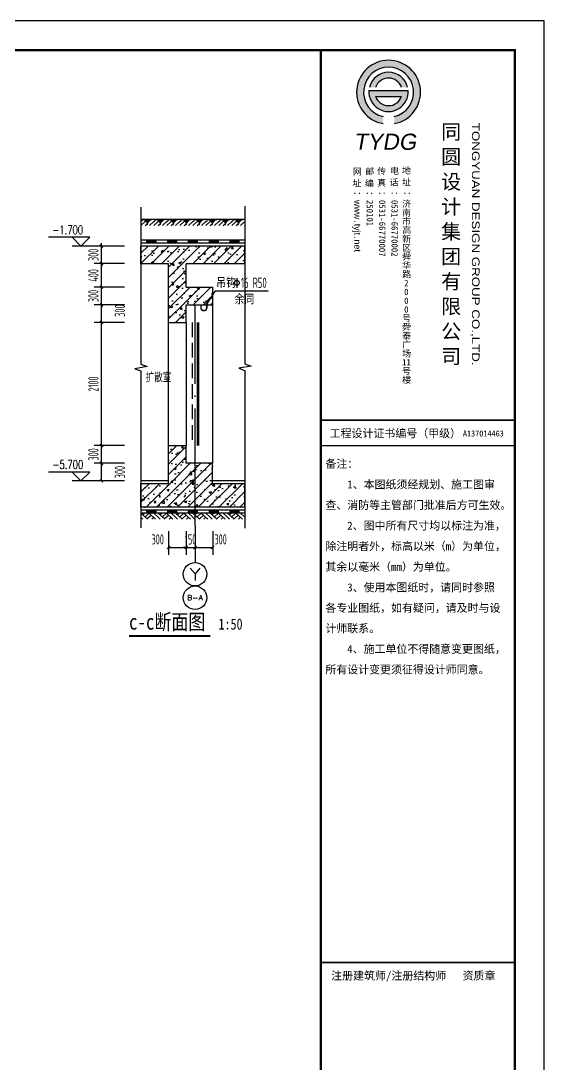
# Model space of a CAD drawing. Extents: x -473190 to 2138458, y -81875 to 2633646.
# Drawn here: x 1381456 to 1390363, y -10548 to 7225 of the extents above; entities that cross this region are included whole.
import ezdxf
from ezdxf.enums import TextEntityAlignment as Align

# ---------------------------------------------------------------- set-up
doc = ezdxf.new("R2010")
doc.units = 0
doc.header["$LTSCALE"] = 1000
doc.linetypes.add('__DASH', pattern=[0.35, 0.25, -0.1])
doc.linetypes.add('DOTE', pattern=[2.42, 2, -0.2, 0.02, -0.2])
for name, color, linetype in [('A_PLAN_DETAIL_zx', 41, 'Continuous'), ('AXIS', 3, 'Continuous'), ('AXIS_TEXT', 7, 'Continuous'), ('DIM_LEAD', 3, 'Continuous'), ('DIM_SYMB', 3, 'Continuous'), ('DOTE', 1, 'DOTE'), ('ECA_TK', 7, 'Continuous'), ('PUB_DIM', 3, 'Continuous'), ('PUB_HATCH', 8, 'Continuous'), ('PUB_TEXT', 7, 'Continuous'), ('RF-M', 4, 'Continuous'), ('RF-QT', 30, 'Continuous'), ('RF-TC', 8, 'Continuous'), ('SURFACE', 6, 'Continuous'), ('tk', 7, 'Continuous'), ('可见线', 7, 'Continuous')]:
    doc.layers.add(name, color=color, linetype=linetype)
doc.layers.add('RF-WZ', color=110, linetype='Continuous', lineweight=0)
doc.styles.add('_TCH_AXIS', font='COMPLEX', dxfattribs={"bigfont": 'GBCBIG'})
doc.styles.add('_TCH_DIM', font='SIMPLEX', dxfattribs={"bigfont": 'GBCBIG'})
doc.styles.add('_TCH_DIM_T3', font='tssdeng.shx', dxfattribs={"width": 0.564706, "bigfont": '@@@tssdchn.shx'})
doc.styles.add('CCDI_T0G_01', font='arial.ttf')
doc.styles.add('COMPLEX', font='COMPLEX.shx', dxfattribs={"width": 0.65})
doc.styles.add('KING-1', font='GBENOR', dxfattribs={"bigfont": 'GBCBIG'})
doc.styles.add('SUNTXT', font='', dxfattribs={"height": 2.5})
doc.styles.add('tyad', font='swissk.ttf', dxfattribs={"height": 2.5})
doc.styles.add('TYDG_01', font='', dxfattribs={"width": 0.8})
doc.styles.add('TYDG_02', font='TSSDENG', dxfattribs={"width": 0.8, "bigfont": 'TSSDCHN'})
doc.styles.add('黑体', font='simhei.ttf', dxfattribs={"width": 0.65})
doc.styles.get('SUNTXT').set_extended_font_data('SimSun')
doc.styles.get('TYDG_01').set_extended_font_data('SimSun')
doc.dimstyles.new('_TCH_ARCH&&50', dxfattribs={"dimtxt": 175, "dimasz": 50, "dimexe": 125, "dimexo": 150, "dimgap": 50, "dimtad": 1, "dimdec": 0, "dimzin": 0, "dimdsep": 46, "dimtxsty": '_TCH_DIM_T3', "dimblk": 'ARCHTICK', "dimcen": 0.09, "dimclrt": 7, "dimazin": 2, "dimtfac": 1, "dimtdec": 0, "dimtix": 1, "dimtmove": 2, "dimatfit": 3, "dimfxl": 0, "dimtolj": 1, "dimtzin": 0, "dimarcsym": 0})
pattern_1 = [(45, (-477544.96, -71625.69), (-88.388348, 88.388348), []), (50, (-477544.96, -71625.7), (358.63009, -31.376067), [37.5, -412.5]), (355, (-477544.96, -71625.7), (-69.37567, 376.09607), [30, -330]), (100.4514, (-477515.08, -71628.3), (289.25469, 344.71977), [31.870095, -350.571056]), (46.1842, (-477544.96, -71525.7), (533.62052, -82.75951), [56.25, -618.75]), (96.6356, (-477500.5, -71532.6), (467.33135, 487.05894), [47.80514, -525.8565]), (351.1842, (-477544.96, -71525.7), (467.33097, 487.0593), [45, -495]), (21, (-477494.96, -71550.7), (298.453526, -201.309445), [37.5, -412.5]), (326, (-477494.96, -71550.7), (121.657666, 362.57502), [30, -330]), (71.4514, (-477470.1, -71567.47), (420.111314, 161.26525), [31.870095, -350.571056]), (37.5, (-477544.96, -71625.69), (6.079928, 166.446927), [0, -326, 0, -335, 0, -331.25]), (7.5, (-477544.96, -71625.69), (131.534769, 197.205856), [0, -191, 0, -318.5, 0, -126.25]), (327.5, (-477656.46, -71625.69), (266.911218, -11.277436), [0, -125, 0, -390, 0, -517.5]), (317.5, (-477706.46, -71625.7), (291.593085, 50.05249), [0, -162.5, 0, -259, 0, -367.5])]

# ---------------------------------------------------------------- blocks, each defined once
blk = doc.blocks.new('10B_A1E图框')
h = blk.add_hatch(color=256)
h.paths.add_polyline_path([(786.16, 558.97), (786.16, 561.39, -8.823966), (789.97, 561.39), (789.97, 558.98, 11.333343)])
h.paths.add_polyline_path([(781.52, 571.34), (783.6, 571.34, -0.711417), (792.46, 571.34), (794.54, 571.34, 0.79114)], flags=17)
h.paths.add_polyline_path([(781.36, 570.26, 1.071858), (794.7, 570.26)], flags=17)
h.paths.add_polyline_path([(792.44, 568.2, -0.701619), (783.62, 568.2)], flags=16)
for p, q in [((765, 184), (765, 584)), ((765, 184), (765, 584)), ((765, 184), (765, 584)), ((781.36, 570.26), (794.7, 570.26)), ((783.62, 568.2), (792.44, 568.2))]:
    blk.add_line(p, q)
at = {"const_width": 0.5}
blk.add_lwpolyline([(831, 457.96), (765, 457.96)], dxfattribs=at)
blk.add_lwpolyline([(831, 457.96), (765, 457.96)], dxfattribs=at)
for centre, radius, start, end in [((788.05, 569.69), 10.88, 280.1324, 259.9627), ((788.05, 569.69), 8.52, 282.9926, 257.1302), ((788.03, 569.8), 6.69, 13.3022, 166.6978), ((788.03, 569.8), 4.69, 19.1426, 160.8574), ((788.03, 569.8), 6.69, 176.0272, 3.9728), ((788.03, 569.8), 4.69, 199.8915, 340.1085)]:
    blk.add_arc(centre, radius, start, end)
at = {"layer": 'ECA_TK'}
blk.add_lwpolyline([(0, 0), (841, 0), (841, 594), (0, 594)], close=True, dxfattribs=at)
at = {"layer": 'ECA_TK', "const_width": 0.8}
blk.add_lwpolyline([(831, 10), (831, 584), (18, 584), (18, 10)], close=True, dxfattribs=at)
at = {"layer": 'ECA_TK'}
for points, const_width in [([(765, 10), (765, 584)], 0.8), ([(765, 457.96), (831, 457.96)], 0.5), ([(765, 449.25), (831, 449.25)], 0.5), ([(765, 273.16), (831, 273.16)], 0.5)]:
    blk.add_lwpolyline(points, dxfattribs=dict(at, const_width=const_width))
for s, height, style, p in [('同', 5, '黑体', (805.94, 553.7)), ('圆', 5, '黑体', (805.94, 545.2)), ('网', 2.18, 'SUNTXT', (775.88, 541.55)), ('邮', 2.18, 'SUNTXT', (780.08, 541.58)), ('传', 2.18, 'SUNTXT', (784.17, 541.71)), ('电', 2.18, 'SUNTXT', (788.57, 541.81)), ('地', 2.18, 'SUNTXT', (792.61, 541.93)), ('话', 2.18, 'SUNTXT', (788.39, 537.86)), ('址', 2.18, 'SUNTXT', (792.62, 537.99)), ('设', 5, '黑体', (805.94, 536.7)), ('址', 2.18, 'SUNTXT', (775.74, 537.6)), ('编', 2.18, 'SUNTXT', (779.97, 537.57)), ('真', 2.18, 'SUNTXT', (784.17, 537.71)), ('计', 5, '黑体', (805.94, 528.2)), ('济', 2.18, 'SUNTXT', (792.67, 530.58)), ('南', 2.18, 'SUNTXT', (792.67, 527.58)), ('市', 2.18, 'SUNTXT', (792.67, 524.58)), ('高', 2.18, 'SUNTXT', (792.67, 521.58)), ('集', 5, '黑体', (805.94, 519.7)), ('新', 2.18, 'SUNTXT', (792.67, 518.58)), ('区', 2.18, 'SUNTXT', (792.67, 515.58)), ('团', 5, '黑体', (805.94, 511.2)), ('舜', 2.18, 'SUNTXT', (792.67, 512.58)), ('华', 2.18, 'SUNTXT', (792.67, 509.58)), ('路', 2.18, 'SUNTXT', (792.67, 506.58)), ('有', 5, '黑体', (805.94, 502.7)), ('2', 2.18, 'SUNTXT', (793.36, 503.58)), ('0', 2.18, 'SUNTXT', (793.36, 500.58)), ('0', 2.18, 'SUNTXT', (793.36, 497.58)), ('限', 5, '黑体', (805.94, 494.2)), ('0', 2.18, 'SUNTXT', (793.36, 494.58)), ('舜', 2.18, 'SUNTXT', (792.67, 488.58)), ('号', 2.18, 'SUNTXT', (792.67, 491.58)), ('公', 5, '黑体', (805.94, 485.7)), ('泰', 2.18, 'SUNTXT', (792.67, 485.58)), ('广', 2.18, 'SUNTXT', (792.67, 482.58)), ('场', 2.18, 'SUNTXT', (792.67, 479.58)), ('司', 5, '黑体', (805.94, 477.2)), ('11', 2.18, 'SUNTXT', (792.67, 476.58)), ('楼', 2.18, 'SUNTXT', (792.69, 470.58)), ('号', 2.18, 'SUNTXT', (792.67, 473.58))]:
    blk.add_text(s, height=height, dxfattribs=dict(style=style)).set_placement(p)
at = {"style": 'CCDI_T0G_01', "width": 1.25}
blk.add_text('TONGYUAN DESIGN GROUP CO.,LTD.', height=2.6, rotation=270, dxfattribs=at).set_placement((816.42, 559.28))
at = {"style": 'tyad', "oblique": 10}
blk.add_text('TYDG', height=5.5, dxfattribs=at).set_placement((776.12, 550.06))
at = {"char_height": 2.18, "width": 39.1789, "attachment_point": 1, "rotation": 270, "style": 'SUNTXT'}
for s, insert in [('：{\\fArial|b0|i0|c134|p32;www}.{\\fArial|b0|i0|c134|p32;tyjt}.{\\fArial|b0|i0|c134|p32;net\\fArial|b0|i0|c0|p32;}', (778.56, 536.02)), ('：250101', (782.78, 536.02)), ('：0531-66770007', (787, 536.02)), ('：0531-66770002', (791.22, 536.02)), ('：', (795.56, 536.02))]:
    blk.add_mtext(s, dxfattribs=dict(at, insert=insert))
at = {"layer": 'ECA_TK', "linetype": 'Continuous', "style": 'SUNTXT'}
for s, height, p in [('工程设计证书编号（甲级）', 2.7342, (767.97, 452.09)), ('A137014463', 2.051, (813.34, 452.39)), ('注册建筑师/注册结构师   资质章', 2.7342, (768.5, 267.3))]:
    blk.add_text(s, height=height, dxfattribs=at).set_placement(p)
at = {"layer": 'ECA_TK', "style": 'SUNTXT'}
for s, p in [('备注：', (766.54, 441.68)), ('    1、本图纸须经规划、施工图审', (766.54, 434.68)), ('查、消防等主管部门批准后方可生效。', (766.54, 427.66)), ('    2、图中所有尺寸均以标注为准，', (766.54, 420.65)), ('除注明者外，标高以米（m）为单位，', (766.54, 413.62)), ('其余以毫米（mm）为单位。', (766.54, 406.61)), ('    3、使用本图纸时，请同时参照', (766.54, 399.6)), ('各专业图纸，如有疑问，请及时与设', (766.54, 392.61)), ('计师联系。', (766.54, 385.63)), ('    4、施工单位不得随意变更图纸，', (766.54, 378.63)), ('所有设计变更须征得设计师同意。', (766.54, 371.62))]:
    blk.add_text(s, height=2.73, dxfattribs=at).set_placement(p)
blk = doc.blocks.new('_ArchTick')
at = {"color": 0, "linetype": 'ByBlock', "const_width": 0.4}
blk.add_lwpolyline([(-0.5, -0.5), (0.5, 0.5)], dxfattribs=at)
blk = doc.blocks.new('*D2092')
at = {"layer": 'Defpoints', "color": 0, "linetype": 'ByBlock', "transparency": 16777216}
for p in [(1382829, 3389), (1383368, 3389), (1383368, 3089)]:
    blk.add_point(p, dxfattribs=at)
at = {"layer": 'PUB_DIM', "color": 0, "linetype": 'ByBlock', "lineweight": -2, "transparency": 16777216}
for p, q in [((1383218, 3389), (1382704, 3389)), ((1382829, 3389), (1382829, 3439)), ((1382829, 3089), (1382829, 3389)), ((1383218, 3089), (1382704, 3089)), ((1382829, 3089), (1382829, 3039))]:
    blk.add_line(p, q, dxfattribs=at)
at = {"layer": 'PUB_DIM', "color": 0, "linetype": 'ByBlock', "lineweight": -2, "transparency": 16777216, "xscale": 50, "yscale": 50, "zscale": 50}
for p, rotation in [((1382829, 3389), 270), ((1382829, 3089), 90)]:
    blk.add_blockref('_ArchTick', p, dxfattribs=dict(at, rotation=rotation))
at = {"layer": 'PUB_DIM', "color": 7, "linetype": 'ByBlock', "transparency": 16777216, "insert": (1382691, 3239), "char_height": 175, "attachment_point": 5, "rotation": 90, "style": '_TCH_DIM_T3'}
blk.add_mtext('\\A1;300', dxfattribs=at)
blk = doc.blocks.new('*D2093')
at = {"layer": 'Defpoints', "color": 0, "linetype": 'ByBlock', "transparency": 16777216}
for p in [(1382829, 3089), (1383368, 3089), (1383368, 2689)]:
    blk.add_point(p, dxfattribs=at)
at = {"layer": 'PUB_DIM', "color": 0, "linetype": 'ByBlock', "lineweight": -2, "transparency": 16777216}
for p, q in [((1383218, 3089), (1382704, 3089)), ((1382829, 2689), (1382829, 3089)), ((1383218, 2689), (1382704, 2689))]:
    blk.add_line(p, q, dxfattribs=at)
at = {"layer": 'PUB_DIM', "color": 0, "linetype": 'ByBlock', "lineweight": -2, "transparency": 16777216, "xscale": 50, "yscale": 50, "zscale": 50}
for p, rotation in [((1382829, 3089), 90), ((1382829, 2689), 270)]:
    blk.add_blockref('_ArchTick', p, dxfattribs=dict(at, rotation=rotation))
at = {"layer": 'PUB_DIM', "color": 7, "linetype": 'ByBlock', "transparency": 16777216, "insert": (1382691, 2889), "char_height": 175, "attachment_point": 5, "rotation": 90, "style": '_TCH_DIM_T3'}
blk.add_mtext('\\A1;400', dxfattribs=at)
blk = doc.blocks.new('*D2094')
at = {"layer": 'Defpoints', "color": 0, "linetype": 'ByBlock', "transparency": 16777216}
for p in [(1382829, 2689), (1383368, 2689), (1383368, 2389)]:
    blk.add_point(p, dxfattribs=at)
at = {"layer": 'PUB_DIM', "color": 0, "linetype": 'ByBlock', "lineweight": -2, "transparency": 16777216}
for p, q in [((1383218, 2689), (1382704, 2689)), ((1382829, 2689), (1382829, 2739)), ((1382829, 2389), (1382829, 2689)), ((1383218, 2389), (1382704, 2389)), ((1382829, 2389), (1382829, 2339))]:
    blk.add_line(p, q, dxfattribs=at)
at = {"layer": 'PUB_DIM', "color": 0, "linetype": 'ByBlock', "lineweight": -2, "transparency": 16777216, "xscale": 50, "yscale": 50, "zscale": 50}
for p, rotation in [((1382829, 2689), 270), ((1382829, 2389), 90)]:
    blk.add_blockref('_ArchTick', p, dxfattribs=dict(at, rotation=rotation))
at = {"layer": 'PUB_DIM', "color": 7, "linetype": 'ByBlock', "transparency": 16777216, "insert": (1382691, 2539), "char_height": 175, "attachment_point": 5, "rotation": 90, "style": '_TCH_DIM_T3'}
blk.add_mtext('\\A1;300', dxfattribs=at)
blk = doc.blocks.new('*D2095')
at = {"layer": 'Defpoints', "color": 0, "linetype": 'ByBlock', "transparency": 16777216}
for p in [(1382829, 2389), (1383368, 2389), (1383368, 2089)]:
    blk.add_point(p, dxfattribs=at)
at = {"layer": 'PUB_DIM', "color": 0, "linetype": 'ByBlock', "lineweight": -2, "transparency": 16777216}
for p, q in [((1383218, 2389), (1382704, 2389)), ((1382829, 2089), (1382829, 2389)), ((1383218, 2089), (1382704, 2089))]:
    blk.add_line(p, q, dxfattribs=at)
at = {"layer": 'PUB_DIM', "color": 0, "linetype": 'ByBlock', "lineweight": -2, "transparency": 16777216, "xscale": 50, "yscale": 50, "zscale": 50}
for p, rotation in [((1382829, 2389), 90), ((1382829, 2089), 270)]:
    blk.add_blockref('_ArchTick', p, dxfattribs=dict(at, rotation=rotation))
at = {"layer": 'PUB_DIM', "color": 7, "linetype": 'ByBlock', "transparency": 16777216, "insert": (1383141, 2289), "char_height": 175, "attachment_point": 5, "rotation": 90, "style": '_TCH_DIM_T3'}
blk.add_mtext('\\A1;300', dxfattribs=at)
blk = doc.blocks.new('*D2096')
at = {"layer": 'Defpoints', "color": 0, "linetype": 'ByBlock', "transparency": 16777216}
for p in [(1382829, 2089), (1383368, 2089), (1383368, -11)]:
    blk.add_point(p, dxfattribs=at)
at = {"layer": 'PUB_DIM', "color": 0, "linetype": 'ByBlock', "lineweight": -2, "transparency": 16777216}
for p, q in [((1383218, 2089), (1382704, 2089)), ((1382829, -11), (1382829, 2089)), ((1383218, -11), (1382704, -11))]:
    blk.add_line(p, q, dxfattribs=at)
at = {"layer": 'PUB_DIM', "color": 0, "linetype": 'ByBlock', "lineweight": -2, "transparency": 16777216, "xscale": 50, "yscale": 50, "zscale": 50}
for p, rotation in [((1382829, 2089), 90), ((1382829, -11), 270)]:
    blk.add_blockref('_ArchTick', p, dxfattribs=dict(at, rotation=rotation))
at = {"layer": 'PUB_DIM', "color": 7, "linetype": 'ByBlock', "transparency": 16777216, "insert": (1382691, 1039), "char_height": 175, "attachment_point": 5, "rotation": 90, "style": '_TCH_DIM_T3'}
blk.add_mtext('\\A1;2100', dxfattribs=at)
blk = doc.blocks.new('*D2097')
at = {"layer": 'Defpoints', "color": 0, "linetype": 'ByBlock', "transparency": 16777216}
for p in [(1382829, -11), (1383368, -11), (1383368, -311)]:
    blk.add_point(p, dxfattribs=at)
at = {"layer": 'PUB_DIM', "color": 0, "linetype": 'ByBlock', "lineweight": -2, "transparency": 16777216}
for p, q in [((1382829, -11), (1382829, 39)), ((1383218, -11), (1382704, -11)), ((1382829, -311), (1382829, -11)), ((1383218, -311), (1382704, -311)), ((1382829, -311), (1382829, -361))]:
    blk.add_line(p, q, dxfattribs=at)
at = {"layer": 'PUB_DIM', "color": 0, "linetype": 'ByBlock', "lineweight": -2, "transparency": 16777216, "xscale": 50, "yscale": 50, "zscale": 50}
for p, rotation in [((1382829, -11), 270), ((1382829, -311), 90)]:
    blk.add_blockref('_ArchTick', p, dxfattribs=dict(at, rotation=rotation))
at = {"layer": 'PUB_DIM', "color": 7, "linetype": 'ByBlock', "transparency": 16777216, "insert": (1382691, -161), "char_height": 175, "attachment_point": 5, "rotation": 90, "style": '_TCH_DIM_T3'}
blk.add_mtext('\\A1;300', dxfattribs=at)
blk = doc.blocks.new('*D2098')
at = {"layer": 'Defpoints', "color": 0, "linetype": 'ByBlock', "transparency": 16777216}
for p in [(1382829, -311), (1383368, -311), (1383368, -611)]:
    blk.add_point(p, dxfattribs=at)
at = {"layer": 'PUB_DIM', "color": 0, "linetype": 'ByBlock', "lineweight": -2, "transparency": 16777216}
for p, q in [((1383218, -311), (1382704, -311)), ((1382829, -611), (1382829, -311)), ((1383218, -611), (1382704, -611))]:
    blk.add_line(p, q, dxfattribs=at)
at = {"layer": 'PUB_DIM', "color": 0, "linetype": 'ByBlock', "lineweight": -2, "transparency": 16777216, "xscale": 50, "yscale": 50, "zscale": 50}
for p, rotation in [((1382829, -311), 90), ((1382829, -611), 270)]:
    blk.add_blockref('_ArchTick', p, dxfattribs=dict(at, rotation=rotation))
at = {"layer": 'PUB_DIM', "color": 7, "linetype": 'ByBlock', "transparency": 16777216, "insert": (1383141, -461), "char_height": 175, "attachment_point": 5, "rotation": 90, "style": '_TCH_DIM_T3'}
blk.add_mtext('\\A1;300', dxfattribs=at)
blk = doc.blocks.new('*D2099')
at = {"layer": 'Defpoints', "color": 0, "transparency": 16777216}
for p in [(1384421, -1319), (1384721, -1319), (1384721, -1746)]:
    blk.add_point(p, dxfattribs=at)
at = {"layer": 'PUB_DIM', "color": 0, "lineweight": -2, "transparency": 16777216}
for p, q in [((1384421, -1469), (1384421, -1871)), ((1384721, -1469), (1384721, -1871)), ((1384421, -1746), (1384721, -1746))]:
    blk.add_line(p, q, dxfattribs=at)
at = {"layer": 'PUB_DIM', "color": 0, "lineweight": -2, "transparency": 16777216, "xscale": 50, "yscale": 50, "zscale": 50, "rotation": 180}
blk.add_blockref('_ArchTick', (1384421, -1746), dxfattribs=at)
at = {"layer": 'PUB_DIM', "color": 0, "lineweight": -2, "transparency": 16777216, "xscale": 50, "yscale": 50, "zscale": 50}
blk.add_blockref('_ArchTick', (1384721, -1746), dxfattribs=at)
at = {"layer": 'PUB_DIM', "color": 7, "transparency": 16777216, "insert": (1384856, -1608), "char_height": 175, "attachment_point": 5, "style": '_TCH_DIM_T3'}
blk.add_mtext('\\A1;300', dxfattribs=at)
blk = doc.blocks.new('*D2100')
at = {"layer": 'Defpoints', "color": 0, "transparency": 16777216}
for p in [(1384271, -1319), (1384421, -1319), (1384421, -1746)]:
    blk.add_point(p, dxfattribs=at)
at = {"layer": 'PUB_DIM', "color": 0, "lineweight": -2, "transparency": 16777216}
for p, q in [((1384271, -1469), (1384271, -1871)), ((1384421, -1469), (1384421, -1871)), ((1384271, -1746), (1384221, -1746)), ((1384271, -1746), (1384421, -1746)), ((1384421, -1746), (1384471, -1746))]:
    blk.add_line(p, q, dxfattribs=at)
at = {"layer": 'PUB_DIM', "color": 0, "lineweight": -2, "transparency": 16777216, "xscale": 50, "yscale": 50, "zscale": 50}
blk.add_blockref('_ArchTick', (1384271, -1746), dxfattribs=at)
at = {"layer": 'PUB_DIM', "color": 0, "lineweight": -2, "transparency": 16777216, "xscale": 50, "yscale": 50, "zscale": 50, "rotation": 180}
blk.add_blockref('_ArchTick', (1384421, -1746), dxfattribs=at)
at = {"layer": 'PUB_DIM', "color": 7, "transparency": 16777216, "insert": (1384346, -1608), "char_height": 175, "attachment_point": 5, "style": '_TCH_DIM_T3'}
blk.add_mtext('\\A1;150', dxfattribs=at)
blk = doc.blocks.new('*D2101')
at = {"layer": 'Defpoints', "color": 0, "transparency": 16777216}
for p in [(1383971, -1319), (1384271, -1319), (1384271, -1746)]:
    blk.add_point(p, dxfattribs=at)
at = {"layer": 'PUB_DIM', "color": 0, "lineweight": -2, "transparency": 16777216}
for p, q in [((1383971, -1469), (1383971, -1871)), ((1384271, -1469), (1384271, -1871)), ((1383971, -1746), (1384271, -1746))]:
    blk.add_line(p, q, dxfattribs=at)
at = {"layer": 'PUB_DIM', "color": 0, "lineweight": -2, "transparency": 16777216, "xscale": 50, "yscale": 50, "zscale": 50, "rotation": 180}
blk.add_blockref('_ArchTick', (1383971, -1746), dxfattribs=at)
at = {"layer": 'PUB_DIM', "color": 0, "lineweight": -2, "transparency": 16777216, "xscale": 50, "yscale": 50, "zscale": 50}
blk.add_blockref('_ArchTick', (1384271, -1746), dxfattribs=at)
at = {"layer": 'PUB_DIM', "color": 7, "transparency": 16777216, "insert": (1383786, -1608), "char_height": 175, "attachment_point": 5, "style": '_TCH_DIM_T3'}
blk.add_mtext('\\A1;300', dxfattribs=at)
blk = doc.blocks.new('$LinePat$防水层2')
at = {"color": 0}
blk.add_line((0, 0), (600, 0), dxfattribs=at)
blk.add_solid([(150, 0), (450, 0), (150, -100), (450, -100)], dxfattribs=at)
blk = doc.blocks.new('$LinePat$素土夯实')
at = {"color": 0}
for p, q in [((0, -210), (210, 0)), ((120, -300), (420, 0)), ((420, 0), (608, -188)), ((495, -300), (795, 0)), ((615, 0), (705, -90)), ((210, -210), (300, -300)), ((315, -105), (502, -293)), ((705, -300), (795, -210))]:
    blk.add_line(p, q, dxfattribs=at)
blk = doc.blocks.new('$LinePat$自然土壤')
at = {"color": 0}
for p, q in [((0, -90), (71, -19)), ((0, -300), (211, -89)), ((210, -300), (286, -224)), ((420, -300), (630, -90))]:
    blk.add_line(p, q, dxfattribs=at)
for points in [[(0, 0), (630, 0), (168, -45), (462, -45)], [(168, -45), (462, -45), (252, -132), (378, -132)], [(252, -132), (378, -132), (315, -300)]]:
    blk.add_solid(points, dxfattribs=at)
blk = doc.blocks.new('_AXISO')
blk.add_circle((0, 0), 0.5)
at = {"layer": 'AXIS_TEXT', "style": 'COMPLEX', "width": 1.041667}
blk.add_attdef('A', text='', height=0.56, dxfattribs=at).set_placement((-0.25, -0.28), (0.25, -0.28), align=Align.FIT)

msp = doc.modelspace()

# ---------------------------------------------------------------- hatches: boundary and pattern name
at = {"layer": 'PUB_HATCH'}
h = msp.add_hatch(dxfattribs=at)
h.set_pattern_fill('钢筋混凝土', color=256, scale=50, style=0)
h.set_pattern_definition(pattern_1)
h.paths.add_polyline_path([(1384070.8, 3188.8), (1383970.8, 3388.8), (1383499.8, 3388.8), (1383499.8, 3088.8), (1383970.8, 3088.8)])
h = msp.add_hatch(dxfattribs=at)
h.set_pattern_fill('钢筋混凝土', color=256, scale=50, style=0)
h.set_pattern_definition(pattern_1)
h.paths.add_polyline_path([(1385270.8, 3388.8), (1383970.8, 3388.8), (1384070.8, 3188.8), (1384270.8, 3088.8), (1385270.8, 3088.8)])
h = msp.add_hatch(dxfattribs=at)
h.set_pattern_fill('钢筋混凝土', color=256, scale=50, style=0)
h.set_pattern_definition(pattern_1)
h.paths.add_polyline_path([(1384170.8, 2488.8), (1384270.8, 2688.8), (1384270.8, 3088.8), (1384070.8, 3188.8), (1383970.8, 3088.8), (1383970.8, 2388.8)])
h = msp.add_hatch(dxfattribs=at)
h.set_pattern_fill('钢筋混凝土', color=256, scale=50, style=0)
h.set_pattern_definition(pattern_1)
h.paths.add_polyline_path([(1384170.8, 2488.8), (1384270.8, 2388.8), (1384720.8, 2388.8), (1384720.8, 2688.8), (1384270.8, 2688.8)])
h = msp.add_hatch(dxfattribs=at)
h.set_pattern_fill('钢筋混凝土', color=256, scale=50, style=0)
h.set_pattern_definition(pattern_1)
h.paths.add_polyline_path([(1384270.8, 2088.8), (1384270.8, 2388.8), (1384170.8, 2488.8), (1383970.8, 2388.8), (1383970.8, 2088.8)])
h = msp.add_hatch(dxfattribs=at)
h.set_pattern_fill('钢筋混凝土', color=256, scale=50, style=0)
h.set_pattern_definition(pattern_1)
h.paths.add_polyline_path([(1383970.8, -311.2), (1384270.8, -311.2), (1384270.8, -11.2), (1383970.8, -11.2)])
h = msp.add_hatch(dxfattribs=at)
h.set_pattern_fill('钢筋混凝土', color=256, scale=50, style=0)
h.set_pattern_definition(pattern_1)
h.paths.add_polyline_path([(1384220.8, -794.5), (1384720.8, -661.2), (1384720.8, -311.2), (1383970.8, -311.2), (1383970.8, -661.2)])
h = msp.add_hatch(dxfattribs=at)
h.set_pattern_fill('钢筋混凝土', color=256, scale=50, style=0)
h.set_pattern_definition(pattern_1)
h.paths.add_polyline_path([(1384220.8, -794.5), (1383970.8, -661.2), (1383499.8, -661.2), (1383499.8, -1061.2), (1383970.8, -1061.2)])
h = msp.add_hatch(dxfattribs=at)
h.set_pattern_fill('钢筋混凝土', color=256, scale=50, style=0)
h.set_pattern_definition(pattern_1)
h.paths.add_polyline_path([(1385270.8, -661.2), (1384720.8, -661.2), (1384220.8, -794.5), (1383970.8, -1061.2), (1385270.8, -1061.2)])

# ---------------------------------------------------------------- linework, layer by layer
at = {"layer": 'A_PLAN_DETAIL_zx', "const_width": 25, "elevation": 0}
msp.add_lwpolyline([(1384520.8, 2388.7), (1384520.8, 2338.8, 1), (1384620.8, 2338.8), (1384620.8, 2388.7)], format="xyb", dxfattribs=at)
at = {"layer": 'AXIS'}
msp.add_line((1384420.8, -1377.4), (1384420.8, -2002.4), dxfattribs=at)
at = {"layer": 'DIM_LEAD'}
for p, q in [((1384624, 2398.1), (1384768.3, 2623.7)), ((1384624, 2398.1), (1384768.3, 2623.7)), ((1384768.3, 2623.7), (1385665.1, 2623.7))]:
    msp.add_line(p, q, dxfattribs=at)
at = {"layer": 'DIM_LEAD', "const_width": 20}
msp.add_lwpolyline([(1384618.6, 2389.7, 1), (1384629.4, 2406.6, 1)], format="xyb", close=True, dxfattribs=at)
msp.add_lwpolyline([(1384618.6, 2389.7, 1), (1384629.4, 2406.6, 1)], format="xyb", close=True, dxfattribs=at)
at = {"layer": 'DIM_SYMB'}
for points in [[(1383499.8, 4049.1), (1383499.8, 1375.1), (1383604.8, 1336.9), (1383394.8, 1299.9), (1383499.8, 1262.6), (1383499.8, -1411.4)], [(1385270.8, 4066.5), (1385270.8, 1382.1), (1385375.8, 1343.8), (1385165.8, 1306.8), (1385270.8, 1269.6), (1385270.8, -1414.9)]]:
    msp.add_lwpolyline(points, dxfattribs=at)
at = {"layer": 'DIM_SYMB', "lineweight": -3, "const_width": 35}
msp.add_lwpolyline([(1383297.8, -3253.7), (1384679.2, -3253.7)], dxfattribs=at)
at = {"layer": 'DOTE'}
msp.add_line((1384420.8, -1377.4), (1384420.8, 2388.8), dxfattribs=at)
at = {"layer": 'PUB_DIM'}
for p, q in [((1382628.6, 3538.8), (1381928.6, 3538.8)), ((1382478.6, 3388.8), (1382328.6, 3538.8)), ((1382828.6, 3388.8), (1382328.6, 3388.8)), ((1382478.6, 3388.8), (1382628.6, 3538.8)), ((1382628.6, -461.2), (1381928.6, -461.2)), ((1382478.6, -611.2), (1382328.6, -461.2)), ((1382478.6, -611.2), (1382628.6, -461.2)), ((1382828.6, -611.2), (1382328.6, -611.2))]:
    msp.add_line(p, q, dxfattribs=at)
at = {"layer": 'PUB_TEXT'}
msp.add_line((1385132.4, 2842.5), (1385132.4, 2676.2), dxfattribs=at)
msp.add_circle((1385132.4, 2763.7), 42, dxfattribs=at)
at = {"layer": 'RF-M'}
for p, q in [((1383970.8, -11.2), (1383970.8, 2088.8)), ((1384270.8, 2088.8), (1384270.8, -11.2))]:
    msp.add_line(p, q, dxfattribs=at)
at = {"layer": 'RF-M', "linetype": '__DASH'}
msp.add_line((1384370.8, 2088.8), (1384370.8, -11.2), dxfattribs=at)
at = {"layer": 'RF-M', "const_width": 50}
msp.add_lwpolyline([(1384470.8, 2088.8), (1384470.8, -11.2)], dxfattribs=at)
at = {"layer": 'RF-QT'}
for p, q in [((1383970.8, 3388.8), (1383499.8, 3388.8)), ((1383499.8, 3088.8), (1383499.8, 3388.8)), ((1385270.8, 3388.8), (1383970.8, 3388.8)), ((1385270.8, 3088.8), (1385270.8, 3388.8)), ((1383970.8, 3088.8), (1383499.8, 3088.8)), ((1383970.8, 2388.8), (1383970.8, 3088.8)), ((1384270.8, 2688.8), (1384270.8, 3088.8)), ((1385270.8, 3088.8), (1384270.8, 3088.8)), ((1384270.8, 2688.8), (1384720.8, 2688.8)), ((1384720.8, 2688.8), (1384720.8, 2388.8)), ((1383970.8, 2088.8), (1383970.8, 2388.8)), ((1384270.8, 2088.8), (1384270.8, 2388.8)), ((1384270.8, 2388.8), (1384720.8, 2388.8)), ((1383970.8, 2088.8), (1384270.8, 2088.8)), ((1383970.8, -311.2), (1383970.8, -11.2)), ((1383970.8, -11.2), (1384270.8, -11.2)), ((1384270.8, -311.2), (1384270.8, -11.2)), ((1383970.8, -661.2), (1383970.8, -311.2)), ((1384720.8, -311.2), (1384270.8, -311.2)), ((1384720.8, -661.2), (1384720.8, -311.2)), ((1383970.8, -661.2), (1383499.8, -661.2)), ((1383499.8, -1061.2), (1383499.8, -661.2)), ((1385270.8, -661.2), (1384720.8, -661.2)), ((1385270.8, -1061.2), (1385270.8, -661.2)), ((1383970.8, -1061.2), (1383499.8, -1061.2)), ((1385270.8, -1061.2), (1383970.8, -1061.2))]:
    msp.add_line(p, q, dxfattribs=at)
at = {"layer": 'SURFACE'}
msp.add_line((1385270.8, 3838.8), (1383499.8, 3838.8), dxfattribs=at)
at = {"layer": 'SURFACE', "color": 8}
msp.add_line((1384720.8, 2388.8), (1384720.8, -311.2), dxfattribs=at)
at = {"layer": 'SURFACE'}
for points in [[(1385270.8, 3488.8), (1383499.8, 3488.8)], [(1385270.8, 3438.8), (1383499.8, 3438.8)], [(1385270.8, -1111.2), (1383920.8, -1111.2), (1383920.8, -1111.2), (1383499.8, -1111.2)], [(1385270.8, -1161.2), (1383870.8, -1161.2), (1383870.8, -1161.2), (1383499.8, -1161.2)]]:
    msp.add_lwpolyline(points, dxfattribs=at)
at = {"layer": '可见线'}
for p, q in [((1383970.8, -611.2), (1383499.8, -611.2)), ((1385270.8, -611.2), (1384670.8, -611.2))]:
    msp.add_line(p, q, dxfattribs=at)

# ---------------------------------------------------------------- block references
at = {"layer": 'AXIS'}
ref = msp.add_blockref('_AXISO', (1384420.8, -2202.4), dxfattribs=dict(at, xscale=400, yscale=400, zscale=400))
ref.add_attrib('A', 'Y', dxfattribs={"layer": 'AXIS_TEXT', "height": 207.6, "style": '_TCH_AXIS'}).set_placement((1384326.9, -2306.2), (1384514.8, -2306.2), align=Align.FIT)
ref = msp.add_blockref('_AXISO', (1384420.8, -2602.4), dxfattribs=dict(at, xscale=400, yscale=400, zscale=400))
ref.add_attrib('A', 'B-A', dxfattribs={"layer": 'AXIS_TEXT', "height": 84.9, "style": '_TCH_AXIS'}).set_placement((1384287.4, -2644.8), (1384554.2, -2644.8), align=Align.FIT)
at = {"layer": 'RF-TC', "xscale": -0.3712866425367835, "yscale": 0.3333333333333333, "zscale": 0.3333333333333333, "rotation": 8.441970192708116e-09}
for p in [(1383795, -1161.2), (1384090.1, -1161.2), (1384385.3, -1161.2), (1384680.5, -1161.2), (1384975.7, -1161.2), (1385270.8, -1161.2)]:
    msp.add_blockref('$LinePat$素土夯实', p, dxfattribs=at)
at = {"layer": 'SURFACE', "color": 8, "xscale": 0.3513962866999574, "yscale": 0.3333333333333333, "zscale": 0.3333333333333333, "rotation": 359.9999999997947}
for p in [(1383499.8, 3838.5), (1383721.2, 3838.5), (1383942.5, 3838.5), (1384163.9, 3838.5), (1384385.3, 3838.5), (1384606.7, 3838.5), (1384828.1, 3838.5), (1385049.4, 3838.5)]:
    msp.add_blockref('$LinePat$自然土壤', p, dxfattribs=at)
at = {"layer": 'SURFACE', "yscale": 0.5, "zscale": 0.5}
for p, xscale, rotation in [((1383854, 3488.8), -0.5903457616555194, 359.9999999997872), ((1384208.2, 3488.8), -0.5903457616555194, 359.9999999997872), ((1384562.4, 3488.8), -0.5903457616555194, 359.9999999997872), ((1384916.6, 3488.8), -0.5903457616555194, 359.9999999997872), ((1385270.8, 3488.8), -0.5903457616555194, 359.9999999997872), ((1383854, -1111.2), -0.5903457616340989, 8.441970192708116e-09), ((1384208.2, -1111.2), -0.5903457616340989, 8.441970192708116e-09), ((1384562.4, -1111.2), -0.5903457616340989, 8.441970192708116e-09), ((1384916.6, -1111.2), -0.5903457616340989, 8.441970192708116e-09), ((1385270.8, -1111.2), -0.5903457616340989, 8.441970192708116e-09)]:
    msp.add_blockref('$LinePat$防水层2', p, dxfattribs=dict(at, xscale=xscale, rotation=rotation))
at = {"layer": 'tk', "xscale": 50, "yscale": 50, "zscale": 50}
msp.add_blockref('10B_A1E图框', (1348313.1, -22474.7), dxfattribs=at)

# ---------------------------------------------------------------- texts
at = {"layer": 'PUB_TEXT'}
for s, height, style, width, p in [('-1.700', 148.75, '_TCH_DIM', 0.705882, (1381993.1, 3591.3)), ('吊钩', 175, 'TYDG_02', 0.8, (1384782.4, 2676.2)), ('16 R50', 175, 'TYDG_02', 0.64, (1385202.4, 2676.2)), ('余同', 175, 'TYDG_02', 0.8, (1385093.2, 2396.2)), ('-5.700', 148.75, '_TCH_DIM', 0.705882, (1381996.1, -408.7)), ('c-c断面图', 264.35, 'TYDG_01', 0.8, (1383297.8, -3145.3)), ('1:50', 188.82, 'TYDG_01', 0.8, (1384819.2, -3145.3))]:
    msp.add_text(s, height=height, dxfattribs=dict(at, style=style, width=width)).set_placement(p)
at = {"layer": 'RF-WZ', "style": 'KING-1'}
msp.add_text('扩散室', height=144.68, dxfattribs=at).set_placement((1383581.2, 1071.1, 0))

# ---------------------------------------------------------------- dimensions: what is measured, and where the dimension line sits
at = {"layer": 'PUB_DIM', "linetype": 'ByBlock'}
for p1, p2, picture, middle in [((1383368, 3088.8), (1383368, 3388.8), '*D2092', (1382691.1, 3238.8)), ((1383368, 2688.8), (1383368, 3088.8), '*D2093', (1382691.1, 2888.8)), ((1383368, 2388.8), (1383368, 2688.8), '*D2094', (1382691.1, 2538.8)), ((1383368, -11.2), (1383368, 2088.8), '*D2096', (1382691.1, 1038.8)), ((1383368, -311.2), (1383368, -11.2), '*D2097', (1382691.1, -161.2))]:
    dim = msp.add_aligned_dim(p1=p1, p2=p2, distance=539.4, dimstyle='_TCH_ARCH&&50', dxfattribs=at)
    dim.commit()
    dim.dimension.update_dxf_attribs({"geometry": picture, "text_midpoint": middle})
for base, p1, p2, picture, middle in [((1382828.6, 2388.8), (1383368, 2088.8), (1383368, 2388.8), '*D2095', (1383141.1, 2288.8)), ((1382828.6, -311.2), (1383368, -611.2), (1383368, -311.2), '*D2098', (1383141.1, -461.2))]:
    dim = msp.add_linear_dim(base=base, p1=p1, p2=p2, angle=90, dimstyle='_TCH_ARCH&&50', dxfattribs=at)
    dim.commit()
    dim.dimension.update_dxf_attribs({"geometry": picture, "text_midpoint": middle, "dimtype": 129})
at = {"layer": 'PUB_DIM'}
for base, p1, p2, picture, middle in [((1384270.8, -1745.7), (1383970.8, -1318.7), (1384270.8, -1318.7), '*D2101', (1383785.8, -1608.2)), ((1384720.8, -1745.7), (1384420.8, -1318.7), (1384720.8, -1318.7), '*D2099', (1384855.8, -1608.2))]:
    dim = msp.add_linear_dim(base=base, p1=p1, p2=p2, angle=360, dimstyle='_TCH_ARCH&&50', dxfattribs=at)
    dim.commit()
    dim.dimension.update_dxf_attribs({"geometry": picture, "text_midpoint": middle, "dimtype": 129})
dim = msp.add_aligned_dim(p1=(1384270.8, -1318.7), p2=(1384420.8, -1318.7), distance=-427.1, dimstyle='_TCH_ARCH&&50', dxfattribs=at)
dim.commit()
dim.dimension.update_dxf_attribs({"geometry": '*D2100', "text_midpoint": (1384345.8, -1608.2)})

doc.saveas('drawing.dxf')
